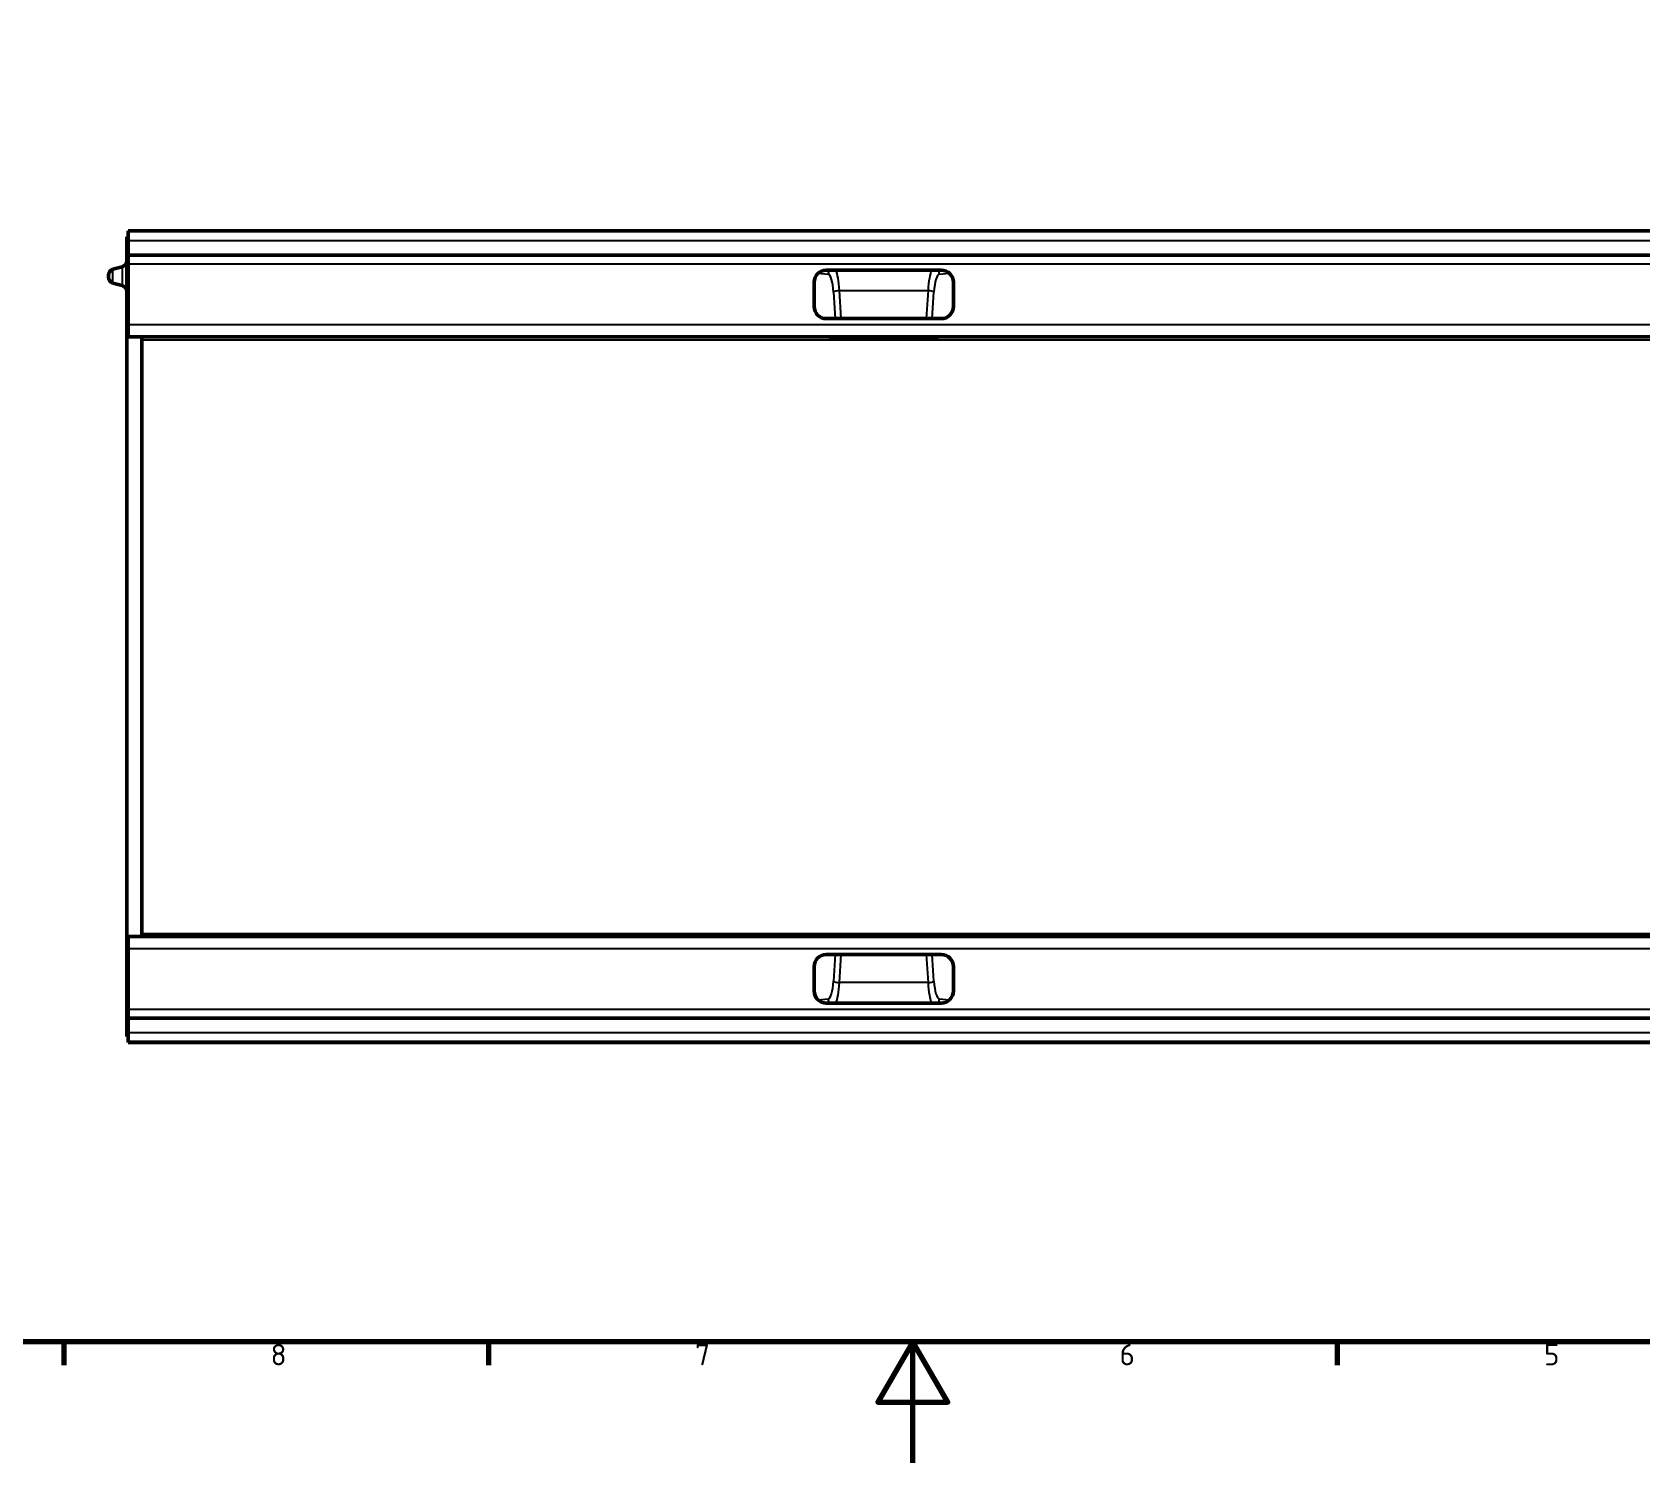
# Model space of a CAD drawing. Header units: millimetres. Extents: x 0 to 2219, y -32 to 1188.
# Drawn here: x 550 to 1081, y 0 to 472 of the extents above; entities that cross this region are included whole.
import ezdxf

# ---------------------------------------------------------------- set-up
doc = ezdxf.new("R2010")
doc.units = ezdxf.units.MM
doc.header["$LTSCALE"] = 2
for name, color, linetype, lineweight in [('Rahmen (ISO)', 7, 'Continuous', 70), ('Sichtbar (ISO)', 7, 'Continuous', 50), ('Sichtbar schmal (ISO)', 7, 'Continuous', 25)]:
    doc.layers.add(name, color=color, linetype=linetype, lineweight=lineweight)
doc.styles.add('Notiztext (DIN)', font='isocpeur.ttf')

# ---------------------------------------------------------------- blocks, each defined once
blk = doc.blocks.new('Ränder Standardrahmen')
at = {"layer": 'Rahmen (ISO)'}
for p, q in [((280.33, 20), (280.33, 16.1)), ((350.42, 20), (350.42, 16.1)), ((490.58, 20), (490.58, 16.1))]:
    blk.add_line(p, q, dxfattribs=at)
at = {"layer": 'Rahmen (ISO)', "flags": 128}
for points in [[(20, 20), (20, 574), (821, 574), (821, 20), (20, 20)], [(420.5, 0), (420.5, 20), (414.73, 10), (426.27, 10), (420.5, 20)]]:
    blk.add_lwpolyline(points, dxfattribs=at)
at = {"layer": 'Rahmen (ISO)', "char_height": 3.5, "attachment_point": 7, "style": 'Notiztext (DIN)'}
for s, insert in [('8', (314.45, 16.1)), ('7', (384.54, 16.1)), ('6', (454.62, 16.1)), ('5', (524.7, 16.1))]:
    blk.add_mtext(s, dxfattribs=dict(at, insert=insert))

msp = doc.modelspace()

# ---------------------------------------------------------------- linework, layer by layer
at = {"layer": 'Sichtbar (ISO)'}
for p, q in [((581.379, 140.825), (581.379, 404.825)), ((581.879, 404.825), (581.379, 404.825)), ((581.879, 371.825), (581.879, 406.825)), ((581.879, 406.825), (1580.879, 406.825)), ((581.879, 401.325), (581.379, 401.325)), ((1580.879, 398.825), (581.879, 398.825)), ((579.897, 394.928), (576.861, 394.115)), ((812.379, 393.825), (850.379, 393.825)), ((575.379, 392.183), (575.379, 391.467)), ((579.897, 388.722), (576.861, 389.536)), ((808.379, 381.825), (808.379, 389.825)), ((854.379, 389.825), (854.379, 381.825)), ((850.379, 377.825), (812.379, 377.825)), ((581.879, 375.219), (581.379, 375.263)), ((1580.879, 371.825), (581.879, 371.825)), ((586.379, 371.825), (586.379, 173.825)), ((815.761, 371.629), (810.947, 371.814)), ((845.018, 371.614), (817.74, 371.614)), ((851.811, 371.814), (846.997, 371.629)), ((581.379, 170.388), (581.879, 170.431)), ((581.879, 138.825), (581.879, 173.825)), ((581.879, 173.825), (1580.879, 173.825)), ((812.379, 167.825), (850.379, 167.825)), ((808.379, 155.825), (808.379, 163.825)), ((854.379, 163.825), (854.379, 155.825)), ((850.379, 151.825), (812.379, 151.825)), ((581.379, 144.325), (581.879, 144.325)), ((581.879, 146.825), (1580.879, 146.825)), ((581.379, 140.825), (581.879, 140.825)), ((1580.879, 138.825), (581.879, 138.825))]:
    msp.add_line(p, q, dxfattribs=at)
for centre, radius, start, end in [((577.379, 392.183), 2, 105, 180), ((579.379, 396.86), 2, 285, 0), ((812.379, 389.825), 4, 90, 180), ((850.379, 389.825), 4, 0, 90), ((577.379, 391.467), 2, 180, 255), ((579.379, 386.79), 2, 0, 75), ((812.379, 381.825), 4, 180, 270), ((850.379, 381.825), 4, 270, 0), ((812.379, 163.825), 4, 90, 180), ((850.379, 163.825), 4, 0, 90), ((812.379, 155.825), 4, 180, 270), ((850.379, 155.825), 4, 270, 0)]:
    msp.add_arc(centre, radius, start, end, dxfattribs=at)
for centre, major_axis, ratio, start_param, end_param in [((809.975, 371.812), (1.029, -0.002), 0.0126092, 0.3347155, 1.739682), ((817.706, 371.634), (2.004, 0), 0.0095483, 3.3862713, 4.7296208), ((845.052, 371.634), (2.004, 0), 0.0095483, 4.6951572, 6.0385066), ((852.783, 371.812), (1.029, 0.002), 0.0126092, 1.4019107, 2.8068772)]:
    msp.add_ellipse(centre, major_axis=major_axis, ratio=ratio, start_param=start_param, end_param=end_param, dxfattribs=at)
at = {"layer": 'Sichtbar schmal (ISO)'}
for p, q in [((1580.879, 406.444), (581.879, 406.444)), ((1580.879, 403.508), (581.879, 403.508)), ((576.861, 389.536), (576.861, 394.115)), ((579.897, 394.928), (579.897, 388.722)), ((1580.879, 395.825), (581.879, 395.825)), ((809.771, 392.858), (812.995, 392.506)), ((849.763, 392.506), (852.987, 392.858)), ((814.8, 386.579), (815.363, 377.825)), ((817.341, 377.825), (816.744, 387.097)), ((816.744, 387.097), (846.014, 387.097)), ((846.014, 387.097), (845.417, 377.825)), ((847.395, 377.825), (847.958, 386.579)), ((581.379, 376.825), (581.879, 376.825)), ((1580.879, 375.825), (581.879, 375.825)), ((586.379, 370.821), (1576.379, 370.821)), ((810.947, 371.814), (810.944, 371.825)), ((815.749, 371.825), (815.761, 371.629)), ((817.74, 371.614), (817.727, 371.825)), ((845.031, 371.825), (845.018, 371.614)), ((846.997, 371.629), (847.009, 371.825)), ((851.814, 371.825), (851.811, 371.814)), ((586.379, 174.829), (1576.379, 174.829)), ((814.725, 174.021), (809.635, 173.825)), ((845.065, 174.043), (817.693, 174.043)), ((817.693, 173.825), (817.693, 174.043)), ((845.065, 173.825), (845.065, 174.043)), ((853.124, 173.825), (848.033, 174.021)), ((581.879, 168.825), (581.379, 168.825)), ((581.879, 169.825), (1580.879, 169.825)), ((815.363, 167.825), (814.8, 159.071)), ((816.744, 158.553), (817.341, 167.825)), ((845.417, 167.825), (846.014, 158.553)), ((847.958, 159.071), (847.395, 167.825)), ((846.014, 158.553), (816.744, 158.553)), ((581.879, 149.825), (1580.879, 149.825)), ((812.995, 153.144), (809.771, 152.793)), ((852.987, 152.793), (849.763, 153.144)), ((581.879, 142.143), (1580.879, 142.143)), ((581.879, 139.206), (1580.879, 139.206))]:
    msp.add_line(p, q, dxfattribs=at)
for centre, major_axis, ratio, start_param, end_param in [((814.94, 392.506), (-0.217, -1.988), 0.9720549, 4.0974983, 4.8180185), ((814.889, 384.509), (0, 10), 0.192063, 4.9741884, 5.9112843), ((847.869, 384.509), (0, -10), 0.192063, 3.5134936, 4.4505896), ((847.819, 392.506), (0.217, -1.988), 0.9720549, 1.4651668, 2.185687), ((812.945, 384.509), (0, -8), 0.2400788, 1.8325957, 3.1154127), ((849.814, 384.509), (0, 8), 0.2400788, 0.0261799, 1.3089969), ((816.744, 386.579), (-1.996, -0.128), 0.2583208, 4.695773, 6.0391224), ((846.014, 386.579), (1.996, -0.128), 0.2583208, 0.2440629, 1.5874123), ((817.641, 174.014), (-3.006, 0), 0.0095483, 4.6951572, 6.0385066), ((814.725, 173.021), (-0.038, 0.999), 0.9723308, 5.6098861, 6.243706), ((845.117, 174.014), (-3.006, 0), 0.0095483, 3.3862713, 4.7296208), ((848.033, 173.021), (0.038, 0.999), 0.9723308, 0.0394793, 0.6732992), ((812.945, 161.141), (0, -8), 0.2400788, 0.0261799, 1.3089969), ((816.744, 159.071), (-1.996, 0.128), 0.2583208, 0.2440629, 1.5874123), ((814.889, 161.141), (0, 10), 0.192063, 3.5134936, 4.4505896), ((846.014, 159.071), (1.996, 0.128), 0.2583208, 4.695773, 6.0391224), ((847.869, 161.141), (0, -10), 0.192063, 4.9741884, 5.9112843), ((849.814, 161.141), (0, 8), 0.2400788, 1.8325957, 3.1154127), ((814.94, 153.144), (-0.217, 1.988), 0.9720549, 1.4651668, 2.185687), ((847.819, 153.144), (-0.217, -1.988), 0.9720549, 0.9559057, 1.6764259)]:
    msp.add_ellipse(centre, major_axis=major_axis, ratio=ratio, start_param=start_param, end_param=end_param, dxfattribs=at)

# ---------------------------------------------------------------- block references
at = {"xscale": 2, "yscale": 2, "zscale": 2}
msp.add_blockref('Ränder Standardrahmen', (0, 0), dxfattribs=at)

doc.saveas('drawing.dxf')
